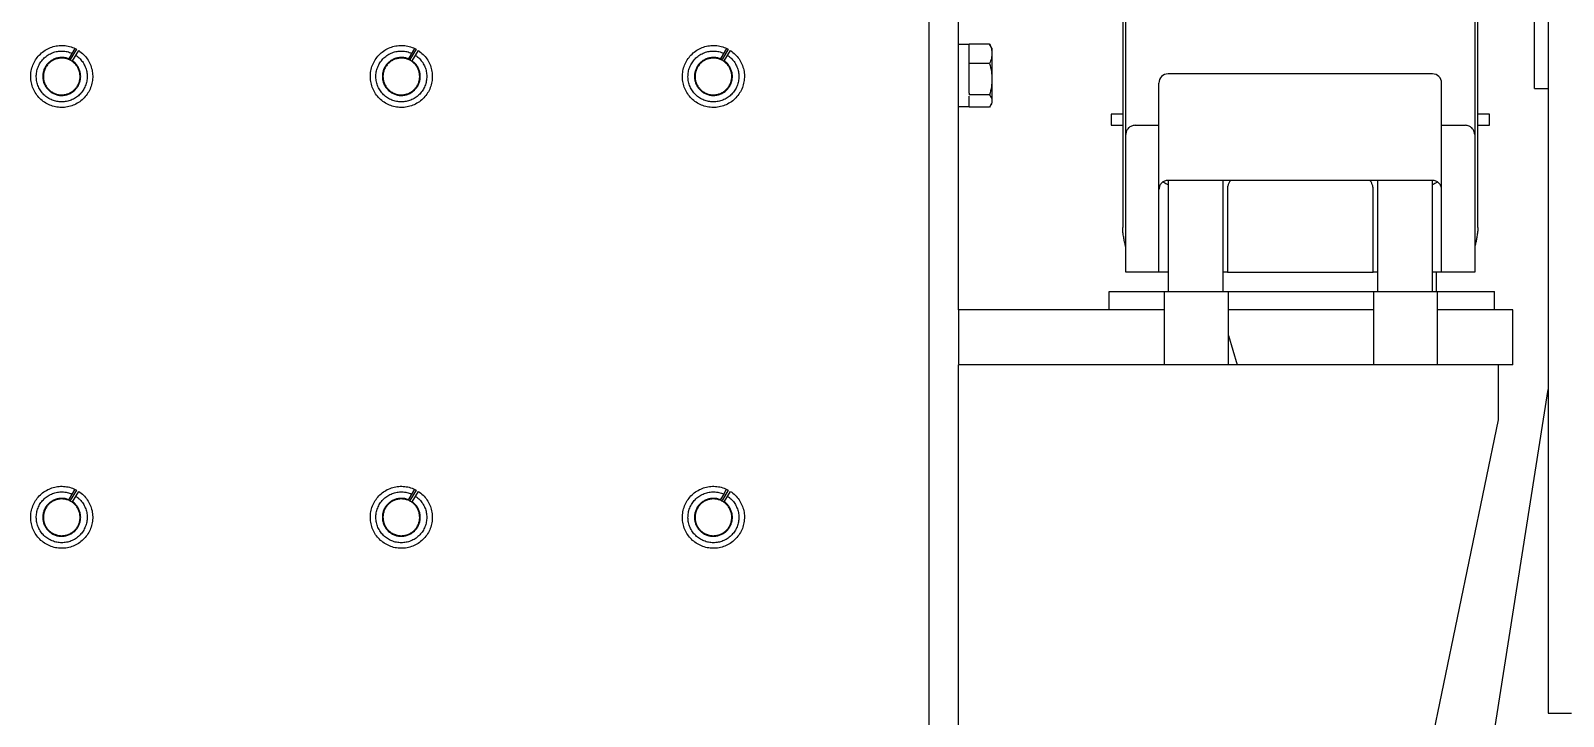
# Model space of a CAD drawing. Header units: millimetres. Extents: x 1293 to 41893, y 1011 to 26911.
# Drawn here: x 23865 to 24422, y 15150 to 15399 of the extents above; entities that cross this region are included whole.
import ezdxf

# ---------------------------------------------------------------- set-up
doc = ezdxf.new("R2010")
doc.units = ezdxf.units.MM
doc.header["$LTSCALE"] = 50
for name, color, linetype in [('CAPA_1', 7, 'Continuous'), ('MAQUINAS', 11, 'Continuous'), ('STRUC', 4, 'Continuous')]:
    doc.layers.add(name, color=color, linetype=linetype)
doc.dimstyles.new('SLDDIMSTYLE2', dxfattribs={"dimtxt": 0.18, "dimasz": 30.769231, "dimexe": 0, "dimexo": 0.0625, "dimgap": 0, "dimtad": 0, "dimtih": 1, "dimtoh": 1, "dimdec": 0, "dimrnd": 1e-09, "dimzin": 0, "dimdsep": 46, "dimtxsty": 'Standard', "dimblk1": 'DOT', "dimblk2": 'DOT', "dimsah": 1, "dimcen": 0.09, "dimadec": 0, "dimazin": 0, "dimtfac": 30.769231, "dimtdec": 0, "dimtofl": 0, "dimtmove": 0, "dimatfit": 3, "dimldrblk": 'DOT', "dimfxl": 1, "dimfrac": 2, "dimtolj": 1, "dimtzin": 0, "dimarcsym": 0})

# ---------------------------------------------------------------- blocks, each defined once
blk = doc.blocks.new('_Dot')
at = {"color": 0, "linetype": 'ByBlock', "lineweight": -2}
blk.add_line((-0.5, 0), (-1, 0), dxfattribs=at)
at = {"color": 0, "linetype": 'ByBlock', "const_width": 0.5}
blk.add_lwpolyline([(-0.25, 0, 1), (0.25, 0, 1)], format="xyb", close=True, dxfattribs=at)

msp = doc.modelspace()

# ---------------------------------------------------------------- hatches: boundary and pattern name
at = {"layer": 'CAPA_1', "linetype": 'Continuous', "lineweight": 18}
h = msp.add_hatch(dxfattribs=at)
h.set_pattern_fill('ANSI34', color=256, scale=50, style=0)
h.paths.add_polyline_path([(24416.0486194, 15611.6536658), (24416.0486194, 15151.6536658), (24424.5152861, 15151.6536658), (24424.5152861, 15611.6536658)], flags=0)

# ---------------------------------------------------------------- linework, layer by layer
at = {"color": 7, "linetype": 'Continuous', "lineweight": 25}
for p, q in [((24416.0486194, 15611.6536658), (24416.0486194, 15151.6536658)), ((24411.0236194, 15378.3203325), (24411.0236194, 15420.6536658)), ((24411.0236194, 15378.3203325), (24416.0486194, 15378.3203325)), ((24375.3251899, 15311.6536658), (24375.3251899, 15304.7117012)), ((24416.0486194, 15151.6536658), (24424.5152861, 15151.6536658))]:
    msp.add_line(p, q, dxfattribs=at)
at = {"layer": 'MAQUINAS', "linetype": 'Continuous', "lineweight": 25}
for p, q in [((24201.9091899, 15298.0450346), (24201.9091899, 15601.3783679)), ((24262.6902861, 15311.6536658), (24262.6902861, 15511.6536658)), ((24389.3569527, 15511.6536658), (24389.3569527, 15311.6536658)), ((24261.528123, 15444.9869991), (24261.528123, 15327.9025276)), ((24390.5191158, 15327.9077304), (24390.5191158, 15444.9869991)), ((24191.2425232, 15071.3783679), (24191.2425232, 15424.7117012)), ((23881.017624, 15392.9053737), (23878.9121697, 15389.3984783)), ((23881.6213624, 15392.6001103), (23879.3686538, 15388.8479448)), ((23880.1888528, 15388.3555174), (23882.4415613, 15392.1076829)), ((24004.3509573, 15392.9053737), (24002.245503, 15389.3984783)), ((24004.9546957, 15392.6001103), (24002.7019872, 15388.8479448)), ((24003.5221861, 15388.3555174), (24005.7748947, 15392.1076829)), ((24117.6842907, 15392.9053737), (24115.5788363, 15389.3984783)), ((24118.288029, 15392.6001103), (24116.0353205, 15388.8479448)), ((24116.8555195, 15388.3555174), (24119.108228, 15392.1076829)), ((24205.7358566, 15394.3016581), (24201.9091899, 15394.3016581)), ((24205.7358566, 15394.1218069), (24205.7358566, 15394.4908927)), ((24213.1760259, 15394.4908927), (24205.7358566, 15394.4908927)), ((24213.5455171, 15393.8620077), (24213.1760259, 15394.4908927)), ((24214.0691899, 15393.0449914), (24213.5844933, 15393.8845106)), ((24205.7358566, 15386.8477357), (24205.7358566, 15387.8166082)), ((24213.1760259, 15387.4475224), (24205.7358566, 15387.4475224)), ((24274.6902861, 15311.6536658), (24274.6902861, 15380.3203325)), ((24374.0236194, 15383.6536658), (24278.0236194, 15383.6536658)), ((24377.3569527, 15311.6536658), (24377.3569527, 15380.3203325)), ((24205.7358566, 15376.6014078), (24205.7358566, 15376.0016211)), ((24213.1760259, 15376.0016211), (24205.7358566, 15376.0016211)), ((24201.9091899, 15371.7883248), (24205.7358566, 15371.7883248)), ((24205.7358566, 15371.829791), (24205.7358566, 15371.5990902)), ((24213.1760259, 15371.5990902), (24205.7358566, 15371.5990902)), ((24213.5844933, 15372.2054723), (24214.0691899, 15373.0449914)), ((24257.3569527, 15368.9869991), (24257.3569527, 15364.9869991)), ((24394.6902861, 15364.9869991), (24394.6902861, 15368.9869991)), ((24266.0236194, 15364.9869991), (24274.6902861, 15364.9869991)), ((24377.3569527, 15364.9869991), (24386.0236194, 15364.9869991)), ((24278.0236194, 15344.9869991), (24278.0236194, 15304.7117012)), ((24374.0236194, 15344.9869991), (24278.0236194, 15344.9869991)), ((24298.0236194, 15304.7117012), (24298.0236194, 15344.9869991)), ((24299.5702861, 15341.6536658), (24299.5702861, 15311.6536658)), ((24352.4769527, 15311.6536658), (24352.4769527, 15341.6536658)), ((24354.0236194, 15344.9869991), (24354.0236194, 15304.7117012)), ((24374.0236194, 15304.7117012), (24374.0236194, 15344.9869991)), ((24274.6902861, 15311.6536658), (24262.6902861, 15311.6536658)), ((24299.5702861, 15311.6536658), (24352.4769527, 15311.6536658)), ((24389.3569527, 15311.6536658), (24377.3569527, 15311.6536658)), ((24256.5758566, 15304.7117012), (24396.5758566, 15304.7117012)), ((24256.5758566, 15298.0450346), (24256.5758566, 15304.7117012)), ((24276.5758566, 15304.7117012), (24276.5758566, 15278.0450346)), ((24299.9091899, 15278.0450346), (24299.9091899, 15304.7117012)), ((24352.5758566, 15304.7117012), (24352.5758566, 15278.0450346)), ((24375.9091899, 15278.0450346), (24375.9091899, 15304.7117012)), ((24396.5758566, 15298.0450346), (24396.5758566, 15304.7117012)), ((24276.5758566, 15298.0450346), (24201.9091899, 15298.0450346)), ((24201.9091899, 15297.9283612), (24201.9091899, 15278.2783679)), ((24352.5758566, 15298.0450346), (24299.9091899, 15298.0450346)), ((24403.2425232, 15298.0450346), (24375.9091899, 15298.0450346)), ((24403.2425232, 15278.0450346), (24403.2425232, 15298.0450346)), ((24299.9091899, 15288.7117012), (24303.15102, 15278.0450346)), ((24403.2425232, 15278.0450346), (24201.9091899, 15278.0450346)), ((24201.9091899, 15071.3783679), (24201.9091899, 15278.0450346)), ((24397.9091899, 15278.0450346), (24397.9091899, 15258.0450346)), ((24397.9091899, 15258.0450346), (24361.9091899, 15084.7117012)), ((23881.017624, 15232.9053737), (23878.9121697, 15229.3984783)), ((23881.6213624, 15232.6001103), (23879.3686538, 15228.8479448)), ((23880.1888528, 15228.3555174), (23882.4415613, 15232.1076829)), ((24004.3509573, 15232.9053737), (24002.245503, 15229.3984783)), ((24004.9546957, 15232.6001103), (24002.7019872, 15228.8479448)), ((24003.5221861, 15228.3555174), (24005.7748947, 15232.1076829)), ((24116.6360883, 15231.1594626), (24115.5788363, 15229.3984783)), ((24118.288029, 15232.6001103), (24116.0353205, 15228.8479448)), ((24116.6360883, 15231.1594626), (24117.6842907, 15232.9053737)), ((24116.8555195, 15228.3555174), (24119.108228, 15232.1076829))]:
    msp.add_line(p, q, dxfattribs=at)
for centre, start, end in [((24278.0236194, 15380.3203325), 90, 180), ((24374.0236194, 15380.3203325), 0, 90), ((24259.3569527, 15320.3203325), 0, 14.651548284), ((24392.6902861, 15320.3203325), 165.316887426, 180)]:
    msp.add_arc(centre, 3.3333333, start, end, dxfattribs=at)
for points in [[(23882.4415613, 15392.1076829), (23883.0257526, 15391.6734231), (23884.194135, 15390.8049036), (23885.5871979, 15389.1052808), (23886.6474175, 15387.1917694), (23887.314036, 15385.103944), (23887.5677773, 15382.9284606), (23887.3976361, 15380.7443851), (23886.8103819, 15378.6340169), (23885.8278688, 15376.6761184), (23884.486872, 15374.9439588), (23882.8375366, 15373.5023086), (23880.9415494, 15372.4050886), (23878.8698196, 15371.6933336), (23876.6998294, 15371.3936633), (23874.512736, 15371.5172853), (23872.3903363, 15372.0595762), (23870.4120077, 15373.0002544), (23868.6517391, 15374.3041387), (23867.1753643, 15375.9224641), (23866.0380994, 15377.7947056), (23865.2824778, 15379.8508418), (23864.9367597, 15382.0139735), (23865.0138748, 15384.2031999), (23865.5109394, 15386.3366453), (23866.4093616, 15388.3345159), (23867.6755474, 15390.1221042), (23869.2621164, 15391.6325083), (23871.1098257, 15392.8094129), (23873.1492189, 15393.6081543), (23875.305338, 15394.001277), (23877.4926376, 15393.9650572), (23879.6476264, 15393.5345164), (23880.9634504, 15392.911579), (23881.6213624, 15392.6001103)], [(23872.3881341, 15374.321342), (23871.8558443, 15374.6033184), (23870.7912647, 15375.1672712), (23869.4411845, 15376.3859177), (23868.3394377, 15377.8224022), (23867.5413128, 15379.451122), (23867.0736088, 15381.2022967), (23866.9550857, 15383.0113618), (23867.1899982, 15384.808904), (23867.7694727, 15386.5266539), (23868.6714403, 15388.0992027), (23869.8615581, 15389.466668), (23871.2945943, 15390.5771506), (23872.9157579, 15391.3878221), (23874.6642729, 15391.8699288), (23876.4701289, 15391.9972783), (23878.2775063, 15391.7942938), (23879.4054499, 15391.371073), (23879.9694216, 15391.1594626)], [(24005.7748947, 15392.1076829), (24006.3590859, 15391.6734231), (24007.5274683, 15390.8049036), (24008.9205313, 15389.1052808), (24009.9807509, 15387.1917694), (24010.6473693, 15385.103944), (24010.9011106, 15382.9284606), (24010.7309695, 15380.7443851), (24010.1437152, 15378.6340169), (24009.1612022, 15376.6761184), (24007.8202054, 15374.9439588), (24006.1708699, 15373.5023086), (24004.2748828, 15372.4050886), (24002.2031529, 15371.6933336), (24000.0331627, 15371.3936633), (23997.8460693, 15371.5172853), (23995.7236697, 15372.0595762), (23993.745341, 15373.0002544), (23991.9850724, 15374.3041387), (23990.5086976, 15375.9224641), (23989.3714327, 15377.7947056), (23988.6158111, 15379.8508418), (23988.2700931, 15382.0139735), (23988.3472081, 15384.2031999), (23988.8442728, 15386.3366453), (23989.742695, 15388.3345159), (23991.0088808, 15390.1221042), (23992.5954498, 15391.6325083), (23994.443159, 15392.8094129), (23996.4825522, 15393.6081543), (23998.6386713, 15394.001277), (24000.825971, 15393.9650572), (24002.9809598, 15393.5345164), (24004.2967837, 15392.911579), (24004.9546957, 15392.6001103)], [(23995.7214674, 15374.321342), (23995.1891776, 15374.6033184), (23994.124598, 15375.1672712), (23992.7745179, 15376.3859177), (23991.672771, 15377.8224022), (23990.8746461, 15379.451122), (23990.4069421, 15381.2022967), (23990.288419, 15383.0113618), (23990.5233315, 15384.808904), (23991.1028061, 15386.5266539), (23992.0047736, 15388.0992027), (23993.1948914, 15389.466668), (23994.6279276, 15390.5771506), (23996.2490913, 15391.3878221), (23997.9976063, 15391.8699288), (23999.8034622, 15391.9972783), (24001.6108396, 15391.7942938), (24002.7387832, 15391.371073), (24003.302755, 15391.1594626)], [(24119.108228, 15392.1076829), (24119.6924192, 15391.6734231), (24120.8608017, 15390.8049036), (24122.2538646, 15389.1052808), (24123.3140842, 15387.1917694), (24123.9807027, 15385.103944), (24124.234444, 15382.9284606), (24124.0643028, 15380.7443851), (24123.4770485, 15378.6340169), (24122.4945355, 15376.6761184), (24121.1535387, 15374.9439588), (24119.5042033, 15373.5023086), (24117.6082161, 15372.4050886), (24115.5364862, 15371.6933336), (24113.366496, 15371.3936633), (24111.1794027, 15371.5172853), (24109.057003, 15372.0595762), (24107.0786743, 15373.0002544), (24105.3184057, 15374.3041387), (24103.8420309, 15375.9224641), (24102.704766, 15377.7947056), (24101.9491445, 15379.8508418), (24101.6034264, 15382.0139735), (24101.6805415, 15384.2031999), (24102.1776061, 15386.3366453), (24103.0760283, 15388.3345159), (24104.3422141, 15390.1221042), (24105.9287831, 15391.6325083), (24107.7764923, 15392.8094129), (24109.8158855, 15393.6081543), (24111.9720047, 15394.001277), (24114.1593043, 15393.9650572), (24116.3142931, 15393.5345164), (24117.6301171, 15392.911579), (24118.288029, 15392.6001103)], [(24109.0548007, 15374.321342), (24108.5225109, 15374.6033184), (24107.4579313, 15375.1672712), (24106.1078512, 15376.3859177), (24105.0061044, 15377.8224022), (24104.2079794, 15379.451122), (24103.7402754, 15381.2022967), (24103.6217524, 15383.0113618), (24103.8566649, 15384.808904), (24104.4361394, 15386.5266539), (24105.3381069, 15388.0992027), (24106.5282247, 15389.466668), (24107.9612609, 15390.5771506), (24109.5824246, 15391.3878221), (24111.3309396, 15391.8699288), (24113.1367956, 15391.9972783), (24114.944173, 15391.7942938), (24116.0721165, 15391.371073), (24116.6360883, 15391.1594626)], [(24205.7358566, 15387.8166082), (24205.7358566, 15388.6015532), (24205.7358566, 15390.1714433), (24205.7358566, 15392.0392105), (24205.7358566, 15393.4618188), (24205.7358566, 15393.9018109), (24205.7358566, 15394.1218069)], [(24214.0691899, 15390.9692075), (24214.0691899, 15390.3842653), (24214.0691899, 15389.2143808), (24214.0691899, 15386.8960784), (24214.0691899, 15384.3474763), (24214.0691899, 15382.5988733), (24214.0691899, 15381.7245718)], [(23879.3686538, 15388.8479448), (23878.9648033, 15389.026186), (23878.1571023, 15389.3826683), (23876.844399, 15389.6117864), (23875.5178241, 15389.603499), (23874.2156736, 15389.3375804), (23872.9886076, 15388.8293049), (23871.8809734, 15388.0958789), (23870.9336808, 15387.164653), (23870.1814914, 15386.0697464), (23869.6520648, 15384.8514284), (23869.364855, 15383.5544678), (23869.3304188, 15382.2265336), (23869.5500216, 15380.9164306), (23870.0155923, 15379.6723088), (23870.7100201, 15378.5398931), (23871.6077826, 15377.5608029), (23872.6758847, 15376.7710225), (23873.8750707, 15376.1995785), (23875.1612671, 15375.867473), (23876.4872027, 15375.786912), (23877.8041456, 15375.9608561), (23879.0636946, 15376.3829125), (23880.2195576, 15377.0375694), (23881.2292539, 15377.9007667), (23882.055673, 15378.9407778), (23882.6684465, 15380.1193862), (23883.0450352, 15381.3932488), (23883.1716664, 15382.715645), (23883.043432, 15384.0376098), (23882.665993, 15385.3119129), (23882.0496835, 15386.4866607), (23881.230358, 15387.5375607), (23880.5360212, 15388.0828652), (23880.1888528, 15388.3555174)], [(23873.4595708, 15376.6536801), (23873.0734349, 15376.8583686), (23872.301163, 15377.2677456), (23871.322876, 15378.1533996), (23870.5259697, 15379.1975118), (23869.9508049, 15380.381151), (23869.6168759, 15381.6531519), (23869.5377146, 15382.9661538), (23869.7161758, 15384.2692911), (23870.1454514, 15385.5125942), (23870.8090312, 15386.6482543), (23871.6814179, 15387.6326366), (23872.729085, 15388.4279096), (23873.9117717, 15389.0035121), (23875.1840278, 15389.3373238), (23876.4969614, 15389.4165165), (23877.800117, 15389.2380469), (23879.0434151, 15388.8087736), (23880.1790766, 15388.1451931), (23881.1634585, 15387.2728066), (23881.9587316, 15386.2251394), (23882.5343341, 15385.0424528), (23882.8681457, 15383.7701966), (23882.9473385, 15382.4572632), (23882.7688688, 15381.1541072), (23882.339596, 15379.9108104), (23881.6760133, 15378.775144), (23880.8036353, 15377.7907804), (23879.7559366, 15376.9954389), (23878.5733672, 15376.4200917), (23877.3006735, 15376.0853275), (23875.9893731, 15376.0096898), (23874.6801226, 15376.1748918), (23873.8664214, 15376.494084), (23873.4595708, 15376.6536801)], [(24002.7019872, 15388.8479448), (24002.2981367, 15389.026186), (24001.4904357, 15389.3826683), (24000.1777323, 15389.6117864), (23998.8511574, 15389.603499), (23997.5490069, 15389.3375804), (23996.321941, 15388.8293049), (23995.2143067, 15388.0958789), (23994.2670141, 15387.164653), (23993.5148247, 15386.0697464), (23992.9853982, 15384.8514284), (23992.6981884, 15383.5544678), (23992.6637522, 15382.2265336), (23992.8833549, 15380.9164306), (23993.3489257, 15379.6723088), (23994.0433534, 15378.5398931), (23994.941116, 15377.5608029), (23996.0092181, 15376.7710225), (23997.208404, 15376.1995785), (23998.4946005, 15375.867473), (23999.820536, 15375.786912), (24001.1374789, 15375.9608561), (24002.3970279, 15376.3829125), (24003.552891, 15377.0375694), (24004.5625873, 15377.9007667), (24005.3890063, 15378.9407778), (24006.0017799, 15380.1193862), (24006.3783685, 15381.3932488), (24006.5049997, 15382.715645), (24006.3767654, 15384.0376098), (24005.9993264, 15385.3119129), (24005.3830168, 15386.4866607), (24004.5636913, 15387.5375607), (24003.8693545, 15388.0828652), (24003.5221861, 15388.3555174)], [(23996.7929041, 15376.6536801), (23996.4067682, 15376.8583686), (23995.6344963, 15377.2677456), (23994.6562093, 15378.1533996), (23993.859303, 15379.1975118), (23993.2841382, 15380.381151), (23992.9502093, 15381.6531519), (23992.8710479, 15382.9661538), (23993.0495091, 15384.2692911), (23993.4787847, 15385.5125942), (23994.1423646, 15386.6482543), (23995.0147512, 15387.6326366), (23996.0624184, 15388.4279096), (23997.245105, 15389.0035121), (23998.5173612, 15389.3373238), (23999.8302947, 15389.4165165), (24001.1334503, 15389.2380469), (24002.3767485, 15388.8087736), (24003.5124099, 15388.1451931), (24004.4967918, 15387.2728066), (24005.2920649, 15386.2251394), (24005.8676674, 15385.0424528), (24006.2014791, 15383.7701966), (24006.2806718, 15382.4572632), (24006.1022021, 15381.1541072), (24005.6729293, 15379.9108104), (24005.0093467, 15378.775144), (24004.1369686, 15377.7907804), (24003.08927, 15376.9954389), (24001.9067006, 15376.4200917), (24000.6340068, 15376.0853275), (23999.3227064, 15376.0096898), (23998.0134559, 15376.1748918), (23997.1997547, 15376.494084), (23996.7929041, 15376.6536801)], [(24116.0353205, 15388.8479448), (24115.63147, 15389.026186), (24114.823769, 15389.3826683), (24113.5110657, 15389.6117864), (24112.1844908, 15389.603499), (24110.8823402, 15389.3375804), (24109.6552743, 15388.8293049), (24108.5476401, 15388.0958789), (24107.6003474, 15387.164653), (24106.8481581, 15386.0697464), (24106.3187315, 15384.8514284), (24106.0315217, 15383.5544678), (24105.9970855, 15382.2265336), (24106.2166883, 15380.9164306), (24106.682259, 15379.6723088), (24107.3766867, 15378.5398931), (24108.2744493, 15377.5608029), (24109.3425514, 15376.7710225), (24110.5417374, 15376.1995785), (24111.8279338, 15375.867473), (24113.1538694, 15375.786912), (24114.4708123, 15375.9608561), (24115.7303613, 15376.3829125), (24116.8862243, 15377.0375694), (24117.8959206, 15377.9007667), (24118.7223397, 15378.9407778), (24119.3351132, 15380.1193862), (24119.7117019, 15381.3932488), (24119.8383331, 15382.715645), (24119.7100987, 15384.0376098), (24119.3326597, 15385.3119129), (24118.7163502, 15386.4866607), (24117.8970247, 15387.5375607), (24117.2026879, 15388.0828652), (24116.8555195, 15388.3555174)], [(24110.1262374, 15376.6536801), (24109.7401015, 15376.8583686), (24108.9678297, 15377.2677456), (24107.9895426, 15378.1533996), (24107.1926364, 15379.1975118), (24106.6174715, 15380.381151), (24106.2835426, 15381.6531519), (24106.2043813, 15382.9661538), (24106.3828424, 15384.2692911), (24106.8121181, 15385.5125942), (24107.4756979, 15386.6482543), (24108.3480845, 15387.6326366), (24109.3957517, 15388.4279096), (24110.5784384, 15389.0035121), (24111.8506945, 15389.3373238), (24113.163628, 15389.4165165), (24114.4667836, 15389.2380469), (24115.7100818, 15388.8087736), (24116.8457432, 15388.1451931), (24117.8301252, 15387.2728066), (24118.6253983, 15386.2251394), (24119.2010007, 15385.0424528), (24119.5348124, 15383.7701966), (24119.6140052, 15382.4572632), (24119.4355354, 15381.1541072), (24119.0062627, 15379.9108104), (24118.34268, 15378.775144), (24117.4703019, 15377.7907804), (24116.4226033, 15376.9954389), (24115.2400339, 15376.4200917), (24113.9673402, 15376.0853275), (24112.6560397, 15376.0096898), (24111.3467893, 15376.1748918), (24110.5330881, 15376.494084), (24110.1262374, 15376.6536801)], [(24205.7358566, 15376.6014078), (24205.7358566, 15377.3708837), (24205.7358566, 15378.9098355), (24205.7358566, 15381.5462761), (24205.7358566, 15384.256894), (24205.7358566, 15385.9841218), (24205.7358566, 15386.8477357)], [(24214.0691899, 15381.7245718), (24214.0691899, 15380.8676973), (24214.0691899, 15379.1539485), (24214.0691899, 15376.8838465), (24214.0691899, 15374.9821884), (24214.0691899, 15374.1942999), (24214.0691899, 15373.8003556)], [(24266.0236194, 15364.9869991), (24265.5868293, 15364.9368939), (24264.713249, 15364.8366834), (24263.6114325, 15364.0658527), (24262.8406018, 15362.9640363), (24262.7403913, 15362.090456), (24262.6902861, 15361.6536658)], [(24389.3569527, 15361.6536658), (24389.3068475, 15362.090456), (24389.206637, 15362.9640363), (24388.4358063, 15364.0658527), (24387.3339898, 15364.8366834), (24386.4604095, 15364.9368939), (24386.0236194, 15364.9869991)], [(24278.0236194, 15344.9869991), (24277.5868293, 15344.9368939), (24276.713249, 15344.8366834), (24275.6114325, 15344.0658527), (24274.8406018, 15342.9640363), (24274.7403913, 15342.090456), (24274.6902861, 15341.6536658)], [(24377.3569527, 15341.6536658), (24377.3068475, 15342.090456), (24377.206637, 15342.9640363), (24376.4358063, 15344.0658527), (24375.3339898, 15344.8366834), (24374.4604095, 15344.9368939), (24374.0236194, 15344.9869991)], [(23882.4415613, 15232.1076829), (23883.0257526, 15231.6734231), (23884.194135, 15230.8049036), (23885.5871979, 15229.1052808), (23886.6474175, 15227.1917694), (23887.314036, 15225.103944), (23887.5677773, 15222.9284606), (23887.3976361, 15220.7443851), (23886.8103819, 15218.6340169), (23885.8278688, 15216.6761184), (23884.486872, 15214.9439588), (23882.8375366, 15213.5023086), (23880.9415494, 15212.4050886), (23878.8698196, 15211.6933336), (23876.6998294, 15211.3936633), (23874.512736, 15211.5172853), (23872.3903363, 15212.0595762), (23870.4120077, 15213.0002544), (23868.6517391, 15214.3041387), (23867.1753643, 15215.9224641), (23866.0380994, 15217.7947056), (23865.2824778, 15219.8508418), (23864.9367597, 15222.0139735), (23865.0138748, 15224.2031999), (23865.5109394, 15226.3366453), (23866.4093616, 15228.3345159), (23867.6755474, 15230.1221042), (23869.2621164, 15231.6325083), (23871.1098257, 15232.8094129), (23873.1492189, 15233.6081543), (23875.305338, 15234.001277), (23877.4926376, 15233.9650572), (23879.6476264, 15233.5345164), (23880.9634504, 15232.911579), (23881.6213624, 15232.6001103)], [(23872.3881341, 15214.321342), (23871.8558443, 15214.6033184), (23870.7912647, 15215.1672712), (23869.4411845, 15216.3859177), (23868.3394377, 15217.8224022), (23867.5413128, 15219.451122), (23867.0736088, 15221.2022967), (23866.9550857, 15223.0113618), (23867.1899982, 15224.808904), (23867.7694727, 15226.5266539), (23868.6714403, 15228.0992027), (23869.8615581, 15229.466668), (23871.2945943, 15230.5771506), (23872.9157579, 15231.3878221), (23874.6642729, 15231.8699288), (23876.4701289, 15231.9972783), (23878.2775063, 15231.7942938), (23879.4054499, 15231.371073), (23879.9694216, 15231.1594626)], [(23879.3686538, 15228.8479448), (23878.9648033, 15229.026186), (23878.1571023, 15229.3826683), (23876.844399, 15229.6117864), (23875.5178241, 15229.603499), (23874.2156736, 15229.3375804), (23872.9886076, 15228.8293049), (23871.8809734, 15228.0958789), (23870.9336808, 15227.164653), (23870.1814914, 15226.0697464), (23869.6520648, 15224.8514284), (23869.364855, 15223.5544678), (23869.3304188, 15222.2265336), (23869.5500216, 15220.9164306), (23870.0155923, 15219.6723088), (23870.7100201, 15218.5398931), (23871.6077826, 15217.5608029), (23872.6758847, 15216.7710225), (23873.8750707, 15216.1995785), (23875.1612671, 15215.867473), (23876.4872027, 15215.786912), (23877.8041456, 15215.9608561), (23879.0636946, 15216.3829125), (23880.2195576, 15217.0375694), (23881.2292539, 15217.9007667), (23882.055673, 15218.9407778), (23882.6684465, 15220.1193862), (23883.0450352, 15221.3932488), (23883.1716664, 15222.715645), (23883.043432, 15224.0376098), (23882.665993, 15225.3119129), (23882.0496835, 15226.4866607), (23881.230358, 15227.5375607), (23880.5360212, 15228.0828652), (23880.1888528, 15228.3555174)], [(23873.4595708, 15216.6536801), (23873.0734349, 15216.8583686), (23872.301163, 15217.2677456), (23871.322876, 15218.1533996), (23870.5259697, 15219.1975118), (23869.9508049, 15220.381151), (23869.6168759, 15221.6531519), (23869.5377146, 15222.9661538), (23869.7161758, 15224.2692911), (23870.1454514, 15225.5125942), (23870.8090312, 15226.6482543), (23871.6814179, 15227.6326366), (23872.729085, 15228.4279096), (23873.9117717, 15229.0035121), (23875.1840278, 15229.3373238), (23876.4969614, 15229.4165165), (23877.800117, 15229.2380469), (23879.0434151, 15228.8087736), (23880.1790766, 15228.1451931), (23881.1634585, 15227.2728066), (23881.9587316, 15226.2251394), (23882.5343341, 15225.0424528), (23882.8681457, 15223.7701966), (23882.9473385, 15222.4572632), (23882.7688688, 15221.1541072), (23882.339596, 15219.9108104), (23881.6760133, 15218.775144), (23880.8036353, 15217.7907804), (23879.7559366, 15216.9954389), (23878.5733672, 15216.4200917), (23877.3006735, 15216.0853275), (23875.9893731, 15216.0096898), (23874.6801226, 15216.1748918), (23873.8664214, 15216.494084), (23873.4595708, 15216.6536801)], [(24005.7748947, 15232.1076829), (24006.3590859, 15231.6734231), (24007.5274683, 15230.8049036), (24008.9205313, 15229.1052808), (24009.9807509, 15227.1917694), (24010.6473693, 15225.103944), (24010.9011106, 15222.9284606), (24010.7309695, 15220.7443851), (24010.1437152, 15218.6340169), (24009.1612022, 15216.6761184), (24007.8202054, 15214.9439588), (24006.1708699, 15213.5023086), (24004.2748828, 15212.4050886), (24002.2031529, 15211.6933336), (24000.0331627, 15211.3936633), (23997.8460693, 15211.5172853), (23995.7236697, 15212.0595762), (23993.745341, 15213.0002544), (23991.9850724, 15214.3041387), (23990.5086976, 15215.9224641), (23989.3714327, 15217.7947056), (23988.6158111, 15219.8508418), (23988.2700931, 15222.0139735), (23988.3472081, 15224.2031999), (23988.8442728, 15226.3366453), (23989.742695, 15228.3345159), (23991.0088808, 15230.1221042), (23992.5954498, 15231.6325083), (23994.443159, 15232.8094129), (23996.4825522, 15233.6081543), (23998.6386713, 15234.001277), (24000.825971, 15233.9650572), (24002.9809598, 15233.5345164), (24004.2967837, 15232.911579), (24004.9546957, 15232.6001103)], [(23995.7214674, 15214.321342), (23995.1891776, 15214.6033184), (23994.124598, 15215.1672712), (23992.7745179, 15216.3859177), (23991.672771, 15217.8224022), (23990.8746461, 15219.451122), (23990.4069421, 15221.2022967), (23990.288419, 15223.0113618), (23990.5233315, 15224.808904), (23991.1028061, 15226.5266539), (23992.0047736, 15228.0992027), (23993.1948914, 15229.466668), (23994.6279276, 15230.5771506), (23996.2490913, 15231.3878221), (23997.9976063, 15231.8699288), (23999.8034622, 15231.9972783), (24001.6108396, 15231.7942938), (24002.7387832, 15231.371073), (24003.302755, 15231.1594626)], [(24002.7019872, 15228.8479448), (24002.2981367, 15229.026186), (24001.4904357, 15229.3826683), (24000.1777323, 15229.6117864), (23998.8511574, 15229.603499), (23997.5490069, 15229.3375804), (23996.321941, 15228.8293049), (23995.2143067, 15228.0958789), (23994.2670141, 15227.164653), (23993.5148247, 15226.0697464), (23992.9853982, 15224.8514284), (23992.6981884, 15223.5544678), (23992.6637522, 15222.2265336), (23992.8833549, 15220.9164306), (23993.3489257, 15219.6723088), (23994.0433534, 15218.5398931), (23994.941116, 15217.5608029), (23996.0092181, 15216.7710225), (23997.208404, 15216.1995785), (23998.4946005, 15215.867473), (23999.820536, 15215.786912), (24001.1374789, 15215.9608561), (24002.3970279, 15216.3829125), (24003.552891, 15217.0375694), (24004.5625873, 15217.9007667), (24005.3890063, 15218.9407778), (24006.0017799, 15220.1193862), (24006.3783685, 15221.3932488), (24006.5049997, 15222.715645), (24006.3767654, 15224.0376098), (24005.9993264, 15225.3119129), (24005.3830168, 15226.4866607), (24004.5636913, 15227.5375607), (24003.8693545, 15228.0828652), (24003.5221861, 15228.3555174)], [(23996.7929041, 15216.6536801), (23996.4067682, 15216.8583686), (23995.6344963, 15217.2677456), (23994.6562093, 15218.1533996), (23993.859303, 15219.1975118), (23993.2841382, 15220.381151), (23992.9502093, 15221.6531519), (23992.8710479, 15222.9661538), (23993.0495091, 15224.2692911), (23993.4787847, 15225.5125942), (23994.1423646, 15226.6482543), (23995.0147512, 15227.6326366), (23996.0624184, 15228.4279096), (23997.245105, 15229.0035121), (23998.5173612, 15229.3373238), (23999.8302947, 15229.4165165), (24001.1334503, 15229.2380469), (24002.3767485, 15228.8087736), (24003.5124099, 15228.1451931), (24004.4967918, 15227.2728066), (24005.2920649, 15226.2251394), (24005.8676674, 15225.0424528), (24006.2014791, 15223.7701966), (24006.2806718, 15222.4572632), (24006.1022021, 15221.1541072), (24005.6729293, 15219.9108104), (24005.0093467, 15218.775144), (24004.1369686, 15217.7907804), (24003.08927, 15216.9954389), (24001.9067006, 15216.4200917), (24000.6340068, 15216.0853275), (23999.3227064, 15216.0096898), (23998.0134559, 15216.1748918), (23997.1997547, 15216.494084), (23996.7929041, 15216.6536801)], [(24119.108228, 15232.1076829), (24119.6924192, 15231.6734231), (24120.8608017, 15230.8049036), (24122.2538646, 15229.1052808), (24123.3140842, 15227.1917694), (24123.9807027, 15225.103944), (24124.234444, 15222.9284606), (24124.0643028, 15220.7443851), (24123.4770485, 15218.6340169), (24122.4945355, 15216.6761184), (24121.1535387, 15214.9439588), (24119.5042033, 15213.5023086), (24117.6082161, 15212.4050886), (24115.5364862, 15211.6933336), (24113.366496, 15211.3936633), (24111.1794027, 15211.5172853), (24109.057003, 15212.0595762), (24107.0786743, 15213.0002544), (24105.3184057, 15214.3041387), (24103.8420309, 15215.9224641), (24102.704766, 15217.7947056), (24101.9491445, 15219.8508418), (24101.6034264, 15222.0139735), (24101.6805415, 15224.2031999), (24102.1776061, 15226.3366453), (24103.0760283, 15228.3345159), (24104.3422141, 15230.1221042), (24105.9287831, 15231.6325083), (24107.7764923, 15232.8094129), (24109.8158855, 15233.6081543), (24111.9720047, 15234.001277), (24114.1593043, 15233.9650572), (24116.3142931, 15233.5345164), (24117.6301171, 15232.911579), (24118.288029, 15232.6001103)], [(24109.0548007, 15214.321342), (24108.5225109, 15214.6033184), (24107.4579313, 15215.1672712), (24106.1078512, 15216.3859177), (24105.0061044, 15217.8224022), (24104.2079794, 15219.451122), (24103.7402754, 15221.2022967), (24103.6217524, 15223.0113618), (24103.8566649, 15224.808904), (24104.4361394, 15226.5266539), (24105.3381069, 15228.0992027), (24106.5282247, 15229.466668), (24107.9612609, 15230.5771506), (24109.5824246, 15231.3878221), (24111.3309396, 15231.8699288), (24113.1367956, 15231.9972783), (24114.944173, 15231.7942938), (24116.0721165, 15231.371073), (24116.6360883, 15231.1594626)], [(24116.0353205, 15228.8479448), (24115.63147, 15229.026186), (24114.823769, 15229.3826683), (24113.5110657, 15229.6117864), (24112.1844908, 15229.603499), (24110.8823402, 15229.3375804), (24109.6552743, 15228.8293049), (24108.5476401, 15228.0958789), (24107.6003474, 15227.164653), (24106.8481581, 15226.0697464), (24106.3187315, 15224.8514284), (24106.0315217, 15223.5544678), (24105.9970855, 15222.2265336), (24106.2166883, 15220.9164306), (24106.682259, 15219.6723088), (24107.3766867, 15218.5398931), (24108.2744493, 15217.5608029), (24109.3425514, 15216.7710225), (24110.5417374, 15216.1995785), (24111.8279338, 15215.867473), (24113.1538694, 15215.786912), (24114.4708123, 15215.9608561), (24115.7303613, 15216.3829125), (24116.8862243, 15217.0375694), (24117.8959206, 15217.9007667), (24118.7223397, 15218.9407778), (24119.3351132, 15220.1193862), (24119.7117019, 15221.3932488), (24119.8383331, 15222.715645), (24119.7100987, 15224.0376098), (24119.3326597, 15225.3119129), (24118.7163502, 15226.4866607), (24117.8970247, 15227.5375607), (24117.2026879, 15228.0828652), (24116.8555195, 15228.3555174)], [(24110.1262374, 15216.6536801), (24109.7401015, 15216.8583686), (24108.9678297, 15217.2677456), (24107.9895426, 15218.1533996), (24107.1926364, 15219.1975118), (24106.6174715, 15220.381151), (24106.2835426, 15221.6531519), (24106.2043813, 15222.9661538), (24106.3828424, 15224.2692911), (24106.8121181, 15225.5125942), (24107.4756979, 15226.6482543), (24108.3480845, 15227.6326366), (24109.3957517, 15228.4279096), (24110.5784384, 15229.0035121), (24111.8506945, 15229.3373238), (24113.163628, 15229.4165165), (24114.4667836, 15229.2380469), (24115.7100818, 15228.8087736), (24116.8457432, 15228.1451931), (24117.8301252, 15227.2728066), (24118.6253983, 15226.2251394), (24119.2010007, 15225.0424528), (24119.5348124, 15223.7701966), (24119.6140052, 15222.4572632), (24119.4355354, 15221.1541072), (24119.0062627, 15219.9108104), (24118.34268, 15218.775144), (24117.4703019, 15217.7907804), (24116.4226033, 15216.9954389), (24115.2400339, 15216.4200917), (24113.9673402, 15216.0853275), (24112.6560397, 15216.0096898), (24111.3467893, 15216.1748918), (24110.5330881, 15216.494084), (24110.1262374, 15216.6536801)]]:
    msp.add_open_spline(points, degree=3, dxfattribs=at)
for points, knots in [([(23881.3784518, 15390.336942), (23881.6802069, 15390.1376714), (23882.4723345, 15389.6145724), (23883.5200854, 15388.4713472), (23884.4880404, 15386.9949334), (23885.1486256, 15385.351276), (23885.4881413, 15383.6149752), (23885.4915116, 15381.8450445), (23885.1593517, 15380.1067947), (23884.5035206, 15378.4630297), (23883.5478697, 15376.9734756), (23882.3270869, 15375.6922124), (23880.8854179, 15374.6656054), (23879.2754312, 15373.9314463), (23877.5546461, 15373.5143911), (23875.7889296, 15373.4370044), (23874.0296321, 15373.674373), (23872.9353001, 15374.1056857), (23872.3881341, 15374.321342)], [0, 0, 0, 0, 0.0394072826, 0.1034467971, 0.1674863116, 0.2315258261, 0.2955653406, 0.3596048551, 0.4236443696, 0.4876838841, 0.5517233986, 0.6157629131, 0.6798024275, 0.743841942, 0.8078814565, 0.871920971, 0.9359604855, 1, 1, 1, 1]), ([(24004.7117851, 15390.336942), (24005.0135402, 15390.1376714), (24005.8056679, 15389.6145724), (24006.8534188, 15388.4713472), (24007.8213738, 15386.9949334), (24008.481959, 15385.351276), (24008.8214746, 15383.6149752), (24008.8248449, 15381.8450445), (24008.492685, 15380.1067947), (24007.836854, 15378.4630297), (24006.881203, 15376.9734756), (24005.6604202, 15375.6922124), (24004.2187513, 15374.6656054), (24002.6087646, 15373.9314463), (24000.8879794, 15373.5143911), (23999.1222629, 15373.4370044), (23997.3629654, 15373.674373), (23996.2686334, 15374.1056857), (23995.7214674, 15374.321342)], [0, 0, 0, 0, 0.03940728263, 0.10344679713, 0.16748631162, 0.23152582611, 0.2955653406, 0.35960485509, 0.42364436958, 0.48768388407, 0.55172339856, 0.61576291305, 0.67980242754, 0.74384194204, 0.80788145653, 0.87192097102, 0.93596048551, 1, 1, 1, 1]), ([(24118.0451184, 15390.336942), (24118.3468735, 15390.1376714), (24119.1390012, 15389.6145724), (24120.1867521, 15388.4713472), (24121.1547071, 15386.9949334), (24121.8152923, 15385.351276), (24122.154808, 15383.6149752), (24122.1581783, 15381.8450445), (24121.8260183, 15380.1067947), (24121.1701873, 15378.4630297), (24120.2145363, 15376.9734756), (24118.9937535, 15375.6922124), (24117.5520846, 15374.6656054), (24115.9420979, 15373.9314463), (24114.2213128, 15373.5143911), (24112.4555962, 15373.4370044), (24110.6962987, 15373.674373), (24109.6019667, 15374.1056857), (24109.0548007, 15374.321342)], [0, 0, 0, 0, 0.0394072826, 0.1034467971, 0.1674863116, 0.2315258261, 0.2955653406, 0.3596048551, 0.4236443696, 0.4876838841, 0.5517233986, 0.6157629131, 0.6798024275, 0.743841942, 0.8078814565, 0.871920971, 0.9359604855, 1, 1, 1, 1]), ([(24213.1760259, 15394.4908927), (24213.4425979, 15393.8753459), (24213.942948, 15392.7199771), (24214.028989, 15391.5267282), (24214.0691899, 15390.9692075)], [0, 0, 0, 0, 0.5327709195, 1, 1, 1, 1]), ([(24214.0691899, 15390.9692075), (24214.028989, 15390.4116869), (24213.942948, 15389.218438), (24213.4425979, 15388.0630692), (24213.1760259, 15387.4475224)], [0, 0, 0, 0, 0.4672290805, 1, 1, 1, 1]), ([(24214.0691899, 15392.9594518), (24214.0691899, 15392.9747841), (24214.0691899, 15393.020426), (24214.0691899, 15392.3883164), (24214.0691899, 15391.4422438), (24214.0691899, 15390.9692075)], [0, 0, 0, 0, 0.2018698921, 0.6009349461, 1, 1, 1, 1]), ([(23878.9121697, 15389.3984783), (23878.8825756, 15389.3474409), (23878.8257639, 15389.2494646), (23878.7850991, 15389.1616116), (23878.7656173, 15389.1195226)], [0, 0, 0, 0, 0.5209159529, 1, 1, 1, 1]), ([(24002.245503, 15389.3984783), (24002.2159089, 15389.3474409), (24002.1590972, 15389.2494646), (24002.1184324, 15389.1616116), (24002.0989506, 15389.1195226)], [0, 0, 0, 0, 0.5209159529, 1, 1, 1, 1]), ([(24115.5788363, 15389.3984783), (24115.5492422, 15389.3474409), (24115.4924306, 15389.2494646), (24115.4517658, 15389.1616116), (24115.4322839, 15389.1195226)], [0, 0, 0, 0, 0.5209159529, 1, 1, 1, 1]), ([(24213.1760259, 15387.4475224), (24213.4425979, 15386.4472216), (24213.942948, 15384.5696778), (24214.028989, 15382.6305764), (24214.0691899, 15381.7245718)], [0, 0, 0, 0, 0.5327709195, 1, 1, 1, 1]), ([(24214.0691899, 15381.7245718), (24214.028989, 15380.8185671), (24213.942948, 15378.8794657), (24213.4425979, 15377.0019219), (24213.1760259, 15376.0016211)], [0, 0, 0, 0, 0.46722908045, 1, 1, 1, 1]), ([(24205.7358566, 15371.8619598), (24205.7358566, 15371.8579613), (24205.7358566, 15371.8477183), (24205.7358566, 15372.5628821), (24205.7358566, 15373.7758192), (24205.7358566, 15374.9777118), (24205.7358566, 15375.5375869)], [0, 0, 0, 0, 0.1823060453, 0.4670128849, 0.7517197245, 1, 1, 1, 1]), ([(24213.1760259, 15376.0016211), (24213.4425979, 15375.6168672), (24213.942948, 15374.8946922), (24214.028989, 15374.1488396), (24214.0691899, 15373.8003556)], [0, 0, 0, 0, 0.5327709195, 1, 1, 1, 1]), ([(24214.0691899, 15373.8003556), (24214.028989, 15373.4518717), (24213.942948, 15372.7060191), (24213.4425979, 15371.9838441), (24213.1760259, 15371.5990902)], [0, 0, 0, 0, 0.4672290805, 1, 1, 1, 1]), ([(24214.0691899, 15373.8003556), (24214.0691899, 15373.5010414), (24214.0691899, 15373.053823), (24214.0691899, 15373.111467), (24214.0691899, 15373.130531)], [0, 0, 0, 0, 0.6692800281, 1, 1, 1, 1]), ([(24261.528123, 15368.9869991), (24261.5071993, 15368.9869991), (24260.7415649, 15368.9869991), (24259.6410211, 15368.9869991), (24258.3148309, 15368.9869991), (24257.5110196, 15368.9869991), (24257.4083083, 15368.9869991), (24257.3569527, 15368.9869991)], [0, 0, 0, 0, 0.0069751163, 0.2552313372, 0.5034875582, 0.7517437791, 1, 1, 1, 1]), ([(24394.6902861, 15368.9869991), (24394.6389305, 15368.9869991), (24394.5362192, 15368.9869991), (24393.7324079, 15368.9869991), (24392.4062177, 15368.9869991), (24391.3056739, 15368.9869991), (24390.5400395, 15368.9869991), (24390.5191158, 15368.9869991)], [0, 0, 0, 0, 0.24825622092, 0.49651244185, 0.74476866277, 0.9930248837, 1, 1, 1, 1]), ([(24257.3569527, 15364.9869991), (24257.4063298, 15364.9869991), (24257.5050839, 15364.9869991), (24258.2804672, 15364.9869991), (24259.5539373, 15364.9869991), (24260.6634624, 15364.9869991), (24261.4571803, 15364.9869991), (24261.528123, 15364.9869991)], [0, 0, 0, 0, 0.2440123521, 0.4880247041, 0.7320370562, 0.9760494082, 1, 1, 1, 1]), ([(24390.5191158, 15364.9869991), (24390.7514016, 15364.9869991), (24391.4926029, 15364.9869991), (24392.4762251, 15364.9869991), (24393.4670039, 15364.9869991), (24394.1653199, 15364.9869991), (24394.6082063, 15364.9869991), (24394.6629262, 15364.9869991), (24394.6902861, 15364.9869991)], [0, 0, 0, 0, 0.0836504059, 0.2669203247, 0.4501902436, 0.6334601624, 0.8167300812, 1, 1, 1, 1]), ([(24278.0236194, 15343.4462585), (24277.8735639, 15343.5072037), (24277.4021963, 15343.6986501), (24276.8737876, 15343.9510498), (24276.436192, 15344.2232297), (24276.383597, 15344.3638988), (24276.3569527, 15344.4351608)], [0, 0, 0, 0, 0.1377684567, 0.4327704818, 0.7126453743, 1, 1, 1, 1]), ([(24300.9334124, 15344.9869991), (24300.8068113, 15344.9364443), (24300.552962, 15344.8350761), (24300.0786034, 15344.0900085), (24299.7485524, 15343.1790943), (24299.5934879, 15342.324382), (24299.5778839, 15341.8733046), (24299.5702861, 15341.6536658)], [0, 0, 0, 0, 0.2498401482, 0.5009572373, 0.7501627609, 0.8783491753, 1, 1, 1, 1]), ([(24352.4769527, 15341.6536658), (24352.4693554, 15341.8733094), (24352.4537528, 15342.3243871), (24352.2986836, 15343.1790978), (24351.9686358, 15344.0900086), (24351.4942767, 15344.8350761), (24351.2404275, 15344.9364443), (24351.1138264, 15344.9869991)], [0, 0, 0, 0, 0.1216534332, 0.2498372628, 0.4990427785, 0.7501598597, 1, 1, 1, 1]), ([(24375.6902861, 15344.4351608), (24375.6646843, 15344.3653146), (24375.6136212, 15344.2260048), (24375.1927194, 15343.9607649), (24374.6616251, 15343.7066567), (24374.1921424, 15343.5148506), (24374.0236194, 15343.4460009)], [0, 0, 0, 0, 0.2812042469, 0.5608675951, 0.842371409, 1, 1, 1, 1]), ([(24262.5818958, 15321.1634175), (24262.5152151, 15321.4264078), (24262.3818547, 15321.9523846), (24262.1462315, 15323.0119781), (24261.8836894, 15324.3985896), (24261.6142806, 15326.1152251), (24261.5567965, 15327.3073363), (24261.5281068, 15327.9023058)], [0, 0, 0, 0, 0.1190998083, 0.2381977831, 0.476428305, 0.7386911337, 1, 1, 1, 1]), ([(24390.5191336, 15327.9080974), (24390.5124217, 15327.6366484), (24390.4922838, 15326.822209), (24390.3302364, 15325.4726043), (24390.0851076, 15323.9451404), (24389.8408703, 15322.7340659), (24389.6364041, 15321.8346903), (24389.5226053, 15321.388091), (24389.4658422, 15321.1653262)], [0, 0, 0, 0, 0.1190878635, 0.357304259, 0.5953942514, 0.7978203541, 0.8991522946, 1, 1, 1, 1]), ([(24278.0236194, 15311.6536658), (24277.8264432, 15311.6536658), (24277.1301671, 15311.6536658), (24276.2212523, 15311.6536658), (24275.3429093, 15311.6536658), (24274.7942533, 15311.6536658), (24274.7249418, 15311.6536658), (24274.6902861, 15311.6536658)], [0, 0, 0, 0, 0.0898880368, 0.3174160276, 0.5449440184, 0.7724720092, 1, 1, 1, 1]), ([(24299.5702861, 15311.6536658), (24299.1950331, 15311.6536658), (24298.7439151, 15311.6536658), (24298.1273138, 15311.6536658), (24298.0236194, 15311.6536658)], [0, 0, 0, 0, 0.8318290593, 1, 1, 1, 1]), ([(24354.0236194, 15311.6536658), (24353.919925, 15311.6536658), (24353.3033237, 15311.6536658), (24352.8522057, 15311.6536658), (24352.4769527, 15311.6536658)], [0, 0, 0, 0, 0.1681709407, 1, 1, 1, 1]), ([(24377.3569527, 15311.6536658), (24377.322297, 15311.6536658), (24377.2529855, 15311.6536658), (24376.7043295, 15311.6536658), (24375.8259865, 15311.6536658), (24374.9170717, 15311.6536658), (24374.2207956, 15311.6536658), (24374.0236194, 15311.6536658)], [0, 0, 0, 0, 0.2275279908, 0.4550559816, 0.6825839724, 0.9101119632, 1, 1, 1, 1]), ([(23881.3784518, 15230.336942), (23881.6802069, 15230.1376714), (23882.4723345, 15229.6145724), (23883.5200854, 15228.4713472), (23884.4880404, 15226.9949334), (23885.1486256, 15225.351276), (23885.4881413, 15223.6149752), (23885.4915116, 15221.8450445), (23885.1593517, 15220.1067947), (23884.5035206, 15218.4630297), (23883.5478697, 15216.9734756), (23882.3270869, 15215.6922124), (23880.8854179, 15214.6656054), (23879.2754312, 15213.9314463), (23877.5546461, 15213.5143911), (23875.7889296, 15213.4370044), (23874.0296321, 15213.674373), (23872.9353001, 15214.1056857), (23872.3881341, 15214.321342)], [0, 0, 0, 0, 0.0394072826, 0.1034467971, 0.1674863116, 0.2315258261, 0.2955653406, 0.3596048551, 0.4236443696, 0.4876838841, 0.5517233986, 0.6157629131, 0.6798024275, 0.743841942, 0.8078814565, 0.871920971, 0.9359604855, 1, 1, 1, 1]), ([(23878.9121697, 15229.3984783), (23878.8825756, 15229.3474409), (23878.8257639, 15229.2494646), (23878.7850991, 15229.1616116), (23878.7656173, 15229.1195226)], [0, 0, 0, 0, 0.5209159529, 1, 1, 1, 1]), ([(24004.7117851, 15230.336942), (24005.0135402, 15230.1376714), (24005.8056679, 15229.6145724), (24006.8534188, 15228.4713472), (24007.8213738, 15226.9949334), (24008.481959, 15225.351276), (24008.8214746, 15223.6149752), (24008.8248449, 15221.8450445), (24008.492685, 15220.1067947), (24007.836854, 15218.4630297), (24006.881203, 15216.9734756), (24005.6604202, 15215.6922124), (24004.2187513, 15214.6656054), (24002.6087646, 15213.9314463), (24000.8879794, 15213.5143911), (23999.1222629, 15213.4370044), (23997.3629654, 15213.674373), (23996.2686334, 15214.1056857), (23995.7214674, 15214.321342)], [0, 0, 0, 0, 0.0394072826, 0.1034467971, 0.1674863116, 0.2315258261, 0.2955653406, 0.3596048551, 0.4236443696, 0.4876838841, 0.5517233986, 0.6157629131, 0.6798024275, 0.743841942, 0.8078814565, 0.871920971, 0.9359604855, 1, 1, 1, 1]), ([(24002.245503, 15229.3984783), (24002.2159089, 15229.3474409), (24002.1590972, 15229.2494646), (24002.1184324, 15229.1616116), (24002.0989506, 15229.1195226)], [0, 0, 0, 0, 0.5209159529, 1, 1, 1, 1]), ([(24118.0451184, 15230.336942), (24118.3468735, 15230.1376714), (24119.1390012, 15229.6145724), (24120.1867521, 15228.4713472), (24121.1547071, 15226.9949334), (24121.8152923, 15225.351276), (24122.154808, 15223.6149752), (24122.1581783, 15221.8450445), (24121.8260183, 15220.1067947), (24121.1701873, 15218.4630297), (24120.2145363, 15216.9734756), (24118.9937535, 15215.6922124), (24117.5520846, 15214.6656054), (24115.9420979, 15213.9314463), (24114.2213128, 15213.5143911), (24112.4555962, 15213.4370044), (24110.6962987, 15213.674373), (24109.6019667, 15214.1056857), (24109.0548007, 15214.321342)], [0, 0, 0, 0, 0.0394072826, 0.1034467971, 0.1674863116, 0.2315258261, 0.2955653406, 0.3596048551, 0.4236443696, 0.4876838841, 0.5517233986, 0.6157629131, 0.6798024275, 0.743841942, 0.8078814565, 0.871920971, 0.9359604855, 1, 1, 1, 1]), ([(24115.5788363, 15229.3984783), (24115.5492422, 15229.3474409), (24115.4924306, 15229.2494646), (24115.4517658, 15229.1616116), (24115.4322839, 15229.1195226)], [0, 0, 0, 0, 0.5209159529, 1, 1, 1, 1])]:
    msp.add_open_spline(points, degree=3, knots=knots, dxfattribs=at)
at = {"layer": 'STRUC', "linetype": 'Continuous', "lineweight": 25}
msp.add_line((24385.1118566, 15072.0117012), (24416.0486194, 15269.1308981), dxfattribs=at)

# ---------------------------------------------------------------- leaders
at = {"layer": 'CAPA_1'}
msp.add_leader([(23972.4420342, 15725.4137318), (25425.0842192, 15287.4745643)], dimstyle='SLDDIMSTYLE2', dxfattribs=at)

doc.saveas('drawing.dxf')
